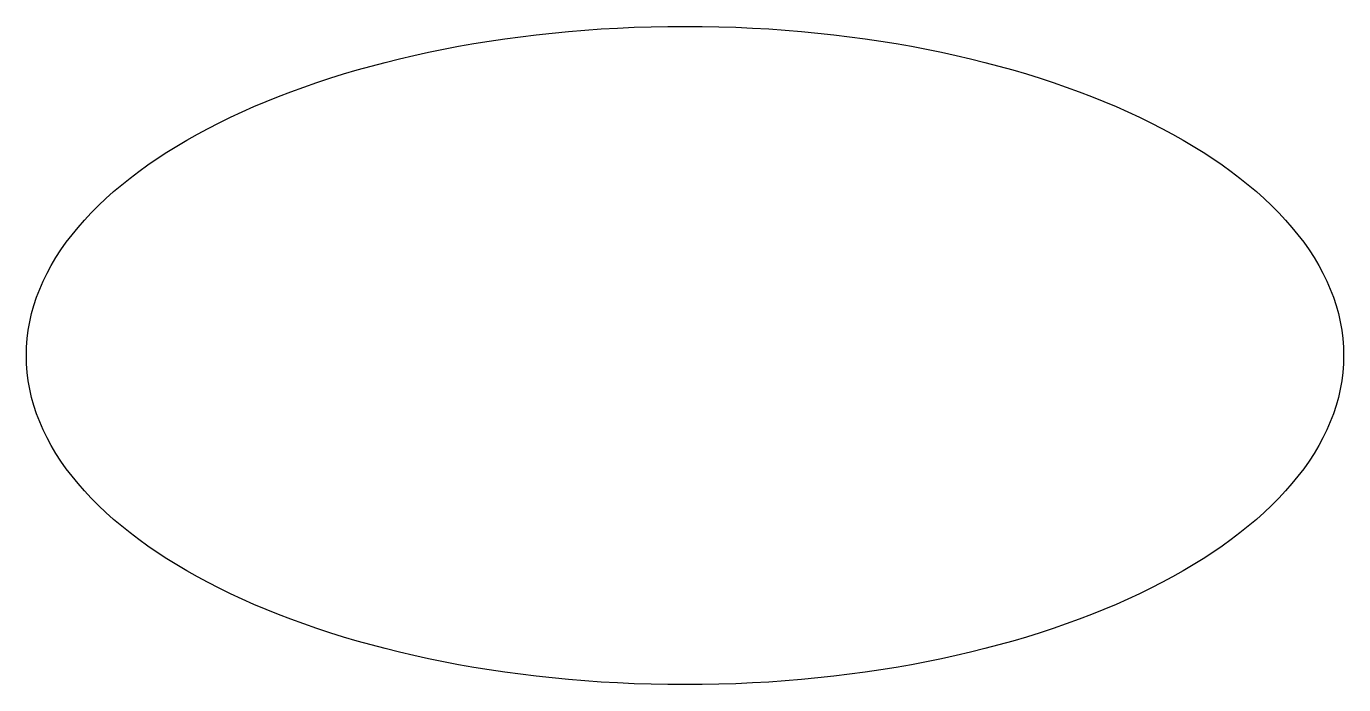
# Model space of a CAD drawing. Header units: millimetres. Extents: x 40 to 160, y 70 to 130.
import ezdxf

# ---------------------------------------------------------------- set-up
doc = ezdxf.new("R2010")
doc.units = ezdxf.units.MM

msp = doc.modelspace()

# ---------------------------------------------------------------- linework, layer by layer
msp.add_ellipse((100, 100), major_axis=(60, 0), ratio=0.5)

doc.saveas('drawing.dxf')
